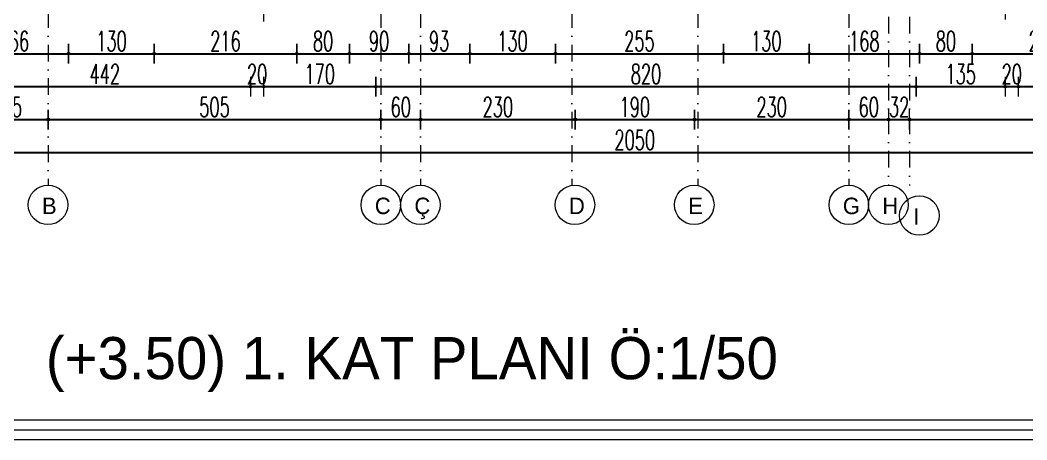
# Model space of a CAD drawing. Header units: millimetres. Extents: x -16104 to 67872, y -88009 to 12107.
# Drawn here: x 11085 to 12612, y -8330 to -7693 of the extents above; entities that cross this region are included whole.
import ezdxf

# ---------------------------------------------------------------- set-up
doc = ezdxf.new("R2010")
doc.units = ezdxf.units.MM
doc.linetypes.add('ACAD_ISO07W100', pattern=[3, 0, -3])
doc.linetypes.add('DASHDOTX2', pattern=[50.8, 25.4, -12.7, 0, -12.7])
doc.layers.get('0').update_dxf_attribs({"color": 241})
for name, color, linetype, lineweight in [('AKS', 1, 'ACAD_ISO07W100', 5), ('akslar', 144, 'Continuous', 20), ('c05', 32, 'Continuous', 13), ('OLCU', 54, 'Continuous', 13), ('YAZI', 22, 'Continuous', 18)]:
    doc.layers.add(name, color=color, linetype=linetype, lineweight=lineweight)
doc.styles.add('DIM', font='Txttw.shx', dxfattribs={"width": 0.6})
doc.styles.add('ÖLÇÜ-50', font='comic.ttf', dxfattribs={"height": 12.5})
doc.dimstyles.new('50', dxfattribs={"dimscale": 0, "dimtxt": 30, "dimasz": 1, "dimexe": 0, "dimexo": 2, "dimgap": 4, "dimtad": 1, "dimdec": 0, "dimzin": 0, "dimdsep": 46, "dimtxsty": 'DIM', "dimblk1": 'DOT', "dimblk2": 'DOT', "dimsah": 1, "dimcen": 1.5, "dimdle": 3, "dimse1": 1, "dimse2": 1, "dimclrd": 256, "dimclre": 9, "dimclrt": 256, "dimadec": 0, "dimazin": 0, "dimtfac": 0.24, "dimtdec": 0, "dimtix": 1, "dimtmove": 2, "dimatfit": 3, "dimldrblk": 'DOT', "dimfxl": 0, "dimtolj": 1, "dimtzin": 15, "dimarcsym": 0})

# ---------------------------------------------------------------- blocks, each defined once
blk = doc.blocks.new('DOT')
for p, q in [((-2, 0), (0, 0)), ((0, 15), (0, -15)), ((2, 0), (0, 0))]:
    blk.add_line(p, q)
blk.add_circle((0, 0), 2)
blk = doc.blocks.new('*D5753')
at = {"layer": 'Defpoints', "color": 0, "transparency": 16777216}
for p in [(10992.2, -7694.1), (11158.2, -7694.1), (11158.2, -7744.1)]:
    blk.add_point(p, dxfattribs=at)
at = {"layer": 'OLCU', "lineweight": -2, "transparency": 16777216}
blk.add_line((10993.2, -7744.1), (11157.2, -7744.1), dxfattribs=at)
at = {"layer": 'OLCU', "lineweight": -2, "transparency": 16777216, "rotation": 180}
blk.add_blockref('DOT', (10992.2, -7744.1), dxfattribs=at)
at = {"layer": 'OLCU', "lineweight": -2, "transparency": 16777216}
blk.add_blockref('DOT', (11158.2, -7744.1), dxfattribs=at)
at = {"layer": 'OLCU', "transparency": 16777216, "insert": (11075.2, -7725.1), "char_height": 30, "attachment_point": 5, "style": 'DIM'}
blk.add_mtext('\\A1;166', dxfattribs=at)
blk = doc.blocks.new('*D5754')
at = {"layer": 'Defpoints', "color": 0, "transparency": 16777216}
for p in [(11158.2, -7694.1), (11288.2, -7694.1), (11288.2, -7744.1)]:
    blk.add_point(p, dxfattribs=at)
at = {"layer": 'OLCU', "lineweight": -2, "transparency": 16777216}
blk.add_line((11159.2, -7744.1), (11287.2, -7744.1), dxfattribs=at)
at = {"layer": 'OLCU', "lineweight": -2, "transparency": 16777216, "rotation": 180}
blk.add_blockref('DOT', (11158.2, -7744.1), dxfattribs=at)
at = {"layer": 'OLCU', "lineweight": -2, "transparency": 16777216}
blk.add_blockref('DOT', (11288.2, -7744.1), dxfattribs=at)
at = {"layer": 'OLCU', "transparency": 16777216, "insert": (11223.2, -7725.1), "char_height": 30, "attachment_point": 5, "style": 'DIM'}
blk.add_mtext('\\A1;130', dxfattribs=at)
blk = doc.blocks.new('*D5755')
at = {"layer": 'Defpoints', "color": 0, "transparency": 16777216}
for p in [(11288.2, -7694.1), (11504.2, -7694.1), (11504.2, -7744.1)]:
    blk.add_point(p, dxfattribs=at)
at = {"layer": 'OLCU', "lineweight": -2, "transparency": 16777216}
blk.add_line((11289.2, -7744.1), (11503.2, -7744.1), dxfattribs=at)
at = {"layer": 'OLCU', "lineweight": -2, "transparency": 16777216, "rotation": 180}
blk.add_blockref('DOT', (11288.2, -7744.1), dxfattribs=at)
at = {"layer": 'OLCU', "lineweight": -2, "transparency": 16777216}
blk.add_blockref('DOT', (11504.2, -7744.1), dxfattribs=at)
at = {"layer": 'OLCU', "transparency": 16777216, "insert": (11396.2, -7725.1), "char_height": 30, "attachment_point": 5, "style": 'DIM'}
blk.add_mtext('\\A1;216', dxfattribs=at)
blk = doc.blocks.new('*D5756')
at = {"layer": 'Defpoints', "color": 0, "transparency": 16777216}
for p in [(11504.2, -7694.1), (11584.2, -7694.1), (11584.2, -7744.1)]:
    blk.add_point(p, dxfattribs=at)
at = {"layer": 'OLCU', "lineweight": -2, "transparency": 16777216}
blk.add_line((11505.2, -7744.1), (11583.2, -7744.1), dxfattribs=at)
at = {"layer": 'OLCU', "lineweight": -2, "transparency": 16777216, "rotation": 180}
blk.add_blockref('DOT', (11504.2, -7744.1), dxfattribs=at)
at = {"layer": 'OLCU', "lineweight": -2, "transparency": 16777216}
blk.add_blockref('DOT', (11584.2, -7744.1), dxfattribs=at)
at = {"layer": 'OLCU', "transparency": 16777216, "insert": (11544.2, -7725.1), "char_height": 30, "attachment_point": 5, "style": 'DIM'}
blk.add_mtext('\\A1;80', dxfattribs=at)
blk = doc.blocks.new('*D5757')
at = {"layer": 'Defpoints', "color": 0, "transparency": 16777216}
for p in [(11674.2, -7694.1), (11766.7, -7694.1), (11766.7, -7744.1)]:
    blk.add_point(p, dxfattribs=at)
at = {"layer": 'OLCU', "lineweight": -2, "transparency": 16777216}
blk.add_line((11675.2, -7744.1), (11765.7, -7744.1), dxfattribs=at)
at = {"layer": 'OLCU', "lineweight": -2, "transparency": 16777216, "rotation": 180}
blk.add_blockref('DOT', (11674.2, -7744.1), dxfattribs=at)
at = {"layer": 'OLCU', "lineweight": -2, "transparency": 16777216}
blk.add_blockref('DOT', (11766.7, -7744.1), dxfattribs=at)
at = {"layer": 'OLCU', "transparency": 16777216, "insert": (11720.4, -7725.1), "char_height": 30, "attachment_point": 5, "style": 'DIM'}
blk.add_mtext('\\A1;93', dxfattribs=at)
blk = doc.blocks.new('*D5758')
at = {"layer": 'Defpoints', "color": 0, "transparency": 16777216}
for p in [(11766.7, -7694.1), (11896.7, -7694.1), (11896.7, -7744.1)]:
    blk.add_point(p, dxfattribs=at)
at = {"layer": 'OLCU', "lineweight": -2, "transparency": 16777216}
blk.add_line((11767.7, -7744.1), (11895.7, -7744.1), dxfattribs=at)
at = {"layer": 'OLCU', "lineweight": -2, "transparency": 16777216, "rotation": 180}
blk.add_blockref('DOT', (11766.7, -7744.1), dxfattribs=at)
at = {"layer": 'OLCU', "lineweight": -2, "transparency": 16777216}
blk.add_blockref('DOT', (11896.7, -7744.1), dxfattribs=at)
at = {"layer": 'OLCU', "transparency": 16777216, "insert": (11831.7, -7725.1), "char_height": 30, "attachment_point": 5, "style": 'DIM'}
blk.add_mtext('\\A1;130', dxfattribs=at)
blk = doc.blocks.new('*D5759')
at = {"layer": 'Defpoints', "color": 0, "transparency": 16777216}
for p in [(11896.7, -7694.1), (12151.7, -7694.1), (12151.7, -7744.1)]:
    blk.add_point(p, dxfattribs=at)
at = {"layer": 'OLCU', "lineweight": -2, "transparency": 16777216}
blk.add_line((11897.7, -7744.1), (12150.7, -7744.1), dxfattribs=at)
at = {"layer": 'OLCU', "lineweight": -2, "transparency": 16777216, "rotation": 180}
blk.add_blockref('DOT', (11896.7, -7744.1), dxfattribs=at)
at = {"layer": 'OLCU', "lineweight": -2, "transparency": 16777216}
blk.add_blockref('DOT', (12151.7, -7744.1), dxfattribs=at)
at = {"layer": 'OLCU', "transparency": 16777216, "insert": (12024.2, -7725.1), "char_height": 30, "attachment_point": 5, "style": 'DIM'}
blk.add_mtext('\\A1;255', dxfattribs=at)
blk = doc.blocks.new('*D5760')
at = {"layer": 'Defpoints', "color": 0, "transparency": 16777216}
for p in [(12151.7, -7694.1), (12281.7, -7694.1), (12281.7, -7744.1)]:
    blk.add_point(p, dxfattribs=at)
at = {"layer": 'OLCU', "lineweight": -2, "transparency": 16777216}
blk.add_line((12152.7, -7744.1), (12280.7, -7744.1), dxfattribs=at)
at = {"layer": 'OLCU', "lineweight": -2, "transparency": 16777216, "rotation": 180}
blk.add_blockref('DOT', (12151.7, -7744.1), dxfattribs=at)
at = {"layer": 'OLCU', "lineweight": -2, "transparency": 16777216}
blk.add_blockref('DOT', (12281.7, -7744.1), dxfattribs=at)
at = {"layer": 'OLCU', "transparency": 16777216, "insert": (12216.7, -7725.1), "char_height": 30, "attachment_point": 5, "style": 'DIM'}
blk.add_mtext('\\A1;130', dxfattribs=at)
blk = doc.blocks.new('*D5761')
at = {"layer": 'Defpoints', "color": 0, "transparency": 16777216}
for p in [(12281.7, -7694.1), (12449.2, -7694.1), (12449.2, -7744.1)]:
    blk.add_point(p, dxfattribs=at)
at = {"layer": 'OLCU', "lineweight": -2, "transparency": 16777216}
blk.add_line((12282.7, -7744.1), (12448.2, -7744.1), dxfattribs=at)
at = {"layer": 'OLCU', "lineweight": -2, "transparency": 16777216, "rotation": 180}
blk.add_blockref('DOT', (12281.7, -7744.1), dxfattribs=at)
at = {"layer": 'OLCU', "lineweight": -2, "transparency": 16777216}
blk.add_blockref('DOT', (12449.2, -7744.1), dxfattribs=at)
at = {"layer": 'OLCU', "transparency": 16777216, "insert": (12365.4, -7725.1), "char_height": 30, "attachment_point": 5, "style": 'DIM'}
blk.add_mtext('\\A1;168', dxfattribs=at)
blk = doc.blocks.new('*D5762')
at = {"layer": 'Defpoints', "color": 0, "transparency": 16777216}
for p in [(12449.2, -7694.1), (12529.2, -7694.1), (12529.2, -7744.1)]:
    blk.add_point(p, dxfattribs=at)
at = {"layer": 'OLCU', "lineweight": -2, "transparency": 16777216}
blk.add_line((12450.2, -7744.1), (12528.2, -7744.1), dxfattribs=at)
at = {"layer": 'OLCU', "lineweight": -2, "transparency": 16777216, "rotation": 180}
blk.add_blockref('DOT', (12449.2, -7744.1), dxfattribs=at)
at = {"layer": 'OLCU', "lineweight": -2, "transparency": 16777216}
blk.add_blockref('DOT', (12529.2, -7744.1), dxfattribs=at)
at = {"layer": 'OLCU', "transparency": 16777216, "insert": (12489.2, -7725.1), "char_height": 30, "attachment_point": 5, "style": 'DIM'}
blk.add_mtext('\\A1;80', dxfattribs=at)
blk = doc.blocks.new('*D5763')
at = {"layer": 'Defpoints', "color": 0, "transparency": 16777216}
for p in [(12529.2, -7694.1), (12746.2, -7694.1), (12746.2, -7744.1)]:
    blk.add_point(p, dxfattribs=at)
at = {"layer": 'OLCU', "lineweight": -2, "transparency": 16777216}
blk.add_line((12530.2, -7744.1), (12745.2, -7744.1), dxfattribs=at)
at = {"layer": 'OLCU', "lineweight": -2, "transparency": 16777216, "rotation": 180}
blk.add_blockref('DOT', (12529.2, -7744.1), dxfattribs=at)
at = {"layer": 'OLCU', "lineweight": -2, "transparency": 16777216}
blk.add_blockref('DOT', (12746.2, -7744.1), dxfattribs=at)
at = {"layer": 'OLCU', "transparency": 16777216, "insert": (12637.7, -7725.1), "char_height": 30, "attachment_point": 5, "style": 'DIM'}
blk.add_mtext('\\A1;217', dxfattribs=at)
blk = doc.blocks.new('*D5766')
at = {"layer": 'Defpoints', "color": 0, "transparency": 16777216}
for p in [(10992.2, -7759.1), (11434.2, -7759.1), (11434.2, -7794.1)]:
    blk.add_point(p, dxfattribs=at)
at = {"layer": 'OLCU', "lineweight": -2, "transparency": 16777216}
blk.add_line((10993.2, -7794.1), (11433.2, -7794.1), dxfattribs=at)
at = {"layer": 'OLCU', "lineweight": -2, "transparency": 16777216, "rotation": 180}
blk.add_blockref('DOT', (10992.2, -7794.1), dxfattribs=at)
at = {"layer": 'OLCU', "lineweight": -2, "transparency": 16777216}
blk.add_blockref('DOT', (11434.2, -7794.1), dxfattribs=at)
at = {"layer": 'OLCU', "transparency": 16777216, "insert": (11213.2, -7775.1), "char_height": 30, "attachment_point": 5, "style": 'DIM'}
blk.add_mtext('\\A1;442', dxfattribs=at)
blk = doc.blocks.new('*D5767')
at = {"layer": 'Defpoints', "color": 0, "transparency": 16777216}
for p in [(11624.2, -7759.1), (12444.2, -7759.1), (12444.2, -7794.1)]:
    blk.add_point(p, dxfattribs=at)
at = {"layer": 'OLCU', "lineweight": -2, "transparency": 16777216}
blk.add_line((11625.2, -7794.1), (12443.2, -7794.1), dxfattribs=at)
at = {"layer": 'OLCU', "lineweight": -2, "transparency": 16777216, "rotation": 180}
blk.add_blockref('DOT', (11624.2, -7794.1), dxfattribs=at)
at = {"layer": 'OLCU', "lineweight": -2, "transparency": 16777216}
blk.add_blockref('DOT', (12444.2, -7794.1), dxfattribs=at)
at = {"layer": 'OLCU', "transparency": 16777216, "insert": (12034.2, -7775.1), "char_height": 30, "attachment_point": 5, "style": 'DIM'}
blk.add_mtext('\\A1;820', dxfattribs=at)
blk = doc.blocks.new('*D5768')
at = {"layer": 'Defpoints', "color": 0, "transparency": 16777216}
for p in [(12444.2, -7759.1), (12579.2, -7759.1), (12579.2, -7794.1)]:
    blk.add_point(p, dxfattribs=at)
at = {"layer": 'OLCU', "lineweight": -2, "transparency": 16777216}
blk.add_line((12445.2, -7794.1), (12578.2, -7794.1), dxfattribs=at)
at = {"layer": 'OLCU', "lineweight": -2, "transparency": 16777216, "rotation": 180}
blk.add_blockref('DOT', (12444.2, -7794.1), dxfattribs=at)
at = {"layer": 'OLCU', "lineweight": -2, "transparency": 16777216}
blk.add_blockref('DOT', (12579.2, -7794.1), dxfattribs=at)
at = {"layer": 'OLCU', "transparency": 16777216, "insert": (12511.7, -7775.1), "char_height": 30, "attachment_point": 5, "style": 'DIM'}
blk.add_mtext('\\A1;135', dxfattribs=at)
blk = doc.blocks.new('*D5769')
at = {"layer": 'Defpoints', "color": 0, "transparency": 16777216}
for p in [(11002.1, -7844.1), (11127.2, -7844.1), (11127.2, -7844.1)]:
    blk.add_point(p, dxfattribs=at)
at = {"layer": 'OLCU', "lineweight": -2, "transparency": 16777216}
blk.add_line((11003.1, -7844.1), (11126.2, -7844.1), dxfattribs=at)
at = {"layer": 'OLCU', "lineweight": -2, "transparency": 16777216, "rotation": 180}
blk.add_blockref('DOT', (11002.1, -7844.1), dxfattribs=at)
at = {"layer": 'OLCU', "lineweight": -2, "transparency": 16777216}
blk.add_blockref('DOT', (11127.2, -7844.1), dxfattribs=at)
at = {"layer": 'OLCU', "transparency": 16777216, "insert": (11064.6, -7825.1), "char_height": 30, "attachment_point": 5, "style": 'DIM'}
blk.add_mtext('\\A1;125', dxfattribs=at)
blk = doc.blocks.new('*D5770')
at = {"layer": 'Defpoints', "color": 0, "transparency": 16777216}
for p in [(11692.2, -7844.1), (11926.7, -7844.1), (11926.7, -7844.1)]:
    blk.add_point(p, dxfattribs=at)
at = {"layer": 'OLCU', "lineweight": -2, "transparency": 16777216}
blk.add_line((11693.2, -7844.1), (11925.7, -7844.1), dxfattribs=at)
at = {"layer": 'OLCU', "lineweight": -2, "transparency": 16777216, "rotation": 180}
blk.add_blockref('DOT', (11692.2, -7844.1), dxfattribs=at)
at = {"layer": 'OLCU', "lineweight": -2, "transparency": 16777216}
blk.add_blockref('DOT', (11926.7, -7844.1), dxfattribs=at)
at = {"layer": 'OLCU', "transparency": 16777216, "insert": (11809.4, -7825.1), "char_height": 30, "attachment_point": 5, "style": 'DIM'}
blk.add_mtext('\\A1;230', dxfattribs=at)
blk = doc.blocks.new('*D5773')
at = {"layer": 'Defpoints', "color": 0, "transparency": 16777216}
for p in [(10992.2, -7859.1), (13042.2, -7859.1), (13042.2, -7894.1)]:
    blk.add_point(p, dxfattribs=at)
at = {"layer": 'OLCU', "lineweight": -2, "transparency": 16777216}
blk.add_line((10993.2, -7894.1), (13041.2, -7894.1), dxfattribs=at)
at = {"layer": 'OLCU', "lineweight": -2, "transparency": 16777216, "rotation": 180}
blk.add_blockref('DOT', (10992.2, -7894.1), dxfattribs=at)
at = {"layer": 'OLCU', "lineweight": -2, "transparency": 16777216}
blk.add_blockref('DOT', (13042.2, -7894.1), dxfattribs=at)
at = {"layer": 'OLCU', "transparency": 16777216, "insert": (12017.2, -7875.1), "char_height": 30, "attachment_point": 5, "style": 'DIM'}
blk.add_mtext('\\A1;2050', dxfattribs=at)
blk = doc.blocks.new('*D5829')
at = {"layer": 'Defpoints', "color": 0, "transparency": 16777216}
for p in [(11454.2, -7794.1), (11624.2, -7794.1), (11624.2, -7794.1)]:
    blk.add_point(p, dxfattribs=at)
at = {"layer": 'OLCU', "lineweight": -2, "transparency": 16777216}
blk.add_line((11455.2, -7794.1), (11623.2, -7794.1), dxfattribs=at)
at = {"layer": 'OLCU', "lineweight": -2, "transparency": 16777216, "rotation": 180}
blk.add_blockref('DOT', (11454.2, -7794.1), dxfattribs=at)
at = {"layer": 'OLCU', "lineweight": -2, "transparency": 16777216}
blk.add_blockref('DOT', (11624.2, -7794.1), dxfattribs=at)
at = {"layer": 'OLCU', "transparency": 16777216, "insert": (11539.2, -7775.1), "char_height": 30, "attachment_point": 5, "style": 'DIM'}
blk.add_mtext('\\A1;170', dxfattribs=at)
blk = doc.blocks.new('*D5832')
at = {"layer": 'Defpoints', "color": 0, "transparency": 16777216}
for p in [(12599.2, -7794.1), (13042.2, -7794.1), (13042.2, -7794.1)]:
    blk.add_point(p, dxfattribs=at)
at = {"layer": 'OLCU', "lineweight": -2, "transparency": 16777216}
blk.add_line((12600.2, -7794.1), (13041.2, -7794.1), dxfattribs=at)
at = {"layer": 'OLCU', "lineweight": -2, "transparency": 16777216, "rotation": 180}
blk.add_blockref('DOT', (12599.2, -7794.1), dxfattribs=at)
at = {"layer": 'OLCU', "lineweight": -2, "transparency": 16777216}
blk.add_blockref('DOT', (13042.2, -7794.1), dxfattribs=at)
at = {"layer": 'OLCU', "transparency": 16777216, "insert": (12820.7, -7775.1), "char_height": 30, "attachment_point": 5, "style": 'DIM'}
blk.add_mtext('\\A1;443', dxfattribs=at)
blk = doc.blocks.new('*D5858')
at = {"layer": 'Defpoints', "color": 0, "transparency": 16777216}
for p in [(11434.2, -7744.1), (11454.2, -7744.1), (11454.2, -7794.1)]:
    blk.add_point(p, dxfattribs=at)
at = {"layer": 'OLCU', "lineweight": -2, "transparency": 16777216}
for p, q in [((11433.2, -7794.1), (11432.2, -7794.1)), ((11434.2, -7794.1), (11454.2, -7794.1)), ((11455.2, -7794.1), (11456.2, -7794.1))]:
    blk.add_line(p, q, dxfattribs=at)
blk.add_blockref('DOT', (11434.2, -7794.1), dxfattribs=at)
at = {"layer": 'OLCU', "lineweight": -2, "transparency": 16777216, "rotation": 180}
blk.add_blockref('DOT', (11454.2, -7794.1), dxfattribs=at)
at = {"layer": 'OLCU', "transparency": 16777216, "insert": (11444.2, -7775.1), "char_height": 30, "attachment_point": 5, "style": 'DIM'}
blk.add_mtext('\\A1;20', dxfattribs=at)
blk = doc.blocks.new('*D5859')
at = {"layer": 'Defpoints', "color": 0, "transparency": 16777216}
for p in [(12579.2, -7794.1), (12599.2, -7794.1), (12599.2, -7794.1)]:
    blk.add_point(p, dxfattribs=at)
at = {"layer": 'OLCU', "lineweight": -2, "transparency": 16777216}
for p, q in [((12578.2, -7794.1), (12577.2, -7794.1)), ((12579.2, -7794.1), (12599.2, -7794.1)), ((12600.2, -7794.1), (12601.2, -7794.1))]:
    blk.add_line(p, q, dxfattribs=at)
blk.add_blockref('DOT', (12579.2, -7794.1), dxfattribs=at)
at = {"layer": 'OLCU', "lineweight": -2, "transparency": 16777216, "rotation": 180}
blk.add_blockref('DOT', (12599.2, -7794.1), dxfattribs=at)
at = {"layer": 'OLCU', "transparency": 16777216, "insert": (12589.2, -7775.1), "char_height": 30, "attachment_point": 5, "style": 'DIM'}
blk.add_mtext('\\A1;20', dxfattribs=at)
blk = doc.blocks.new('*D5871')
at = {"layer": 'Defpoints', "color": 0, "transparency": 16777216}
for p in [(11127.2, -7844.1), (11632.1, -7844.1), (11632.1, -7844.1)]:
    blk.add_point(p, dxfattribs=at)
at = {"layer": 'OLCU', "lineweight": -2, "transparency": 16777216}
blk.add_line((11128.2, -7844.1), (11631.1, -7844.1), dxfattribs=at)
at = {"layer": 'OLCU', "lineweight": -2, "transparency": 16777216, "rotation": 180}
blk.add_blockref('DOT', (11127.2, -7844.1), dxfattribs=at)
at = {"layer": 'OLCU', "lineweight": -2, "transparency": 16777216}
blk.add_blockref('DOT', (11632.1, -7844.1), dxfattribs=at)
at = {"layer": 'OLCU', "transparency": 16777216, "insert": (11379.6, -7825.1), "char_height": 30, "attachment_point": 5, "style": 'DIM'}
blk.add_mtext('\\A1;505', dxfattribs=at)
blk = doc.blocks.new('*D5872')
at = {"layer": 'Defpoints', "color": 0, "transparency": 16777216}
for p in [(11632.1, -7844.1), (11692.2, -7844.1), (11692.2, -7844.1)]:
    blk.add_point(p, dxfattribs=at)
at = {"layer": 'OLCU', "lineweight": -2, "transparency": 16777216}
blk.add_line((11633.1, -7844.1), (11691.2, -7844.1), dxfattribs=at)
at = {"layer": 'OLCU', "lineweight": -2, "transparency": 16777216, "rotation": 180}
blk.add_blockref('DOT', (11632.1, -7844.1), dxfattribs=at)
at = {"layer": 'OLCU', "lineweight": -2, "transparency": 16777216}
blk.add_blockref('DOT', (11692.2, -7844.1), dxfattribs=at)
at = {"layer": 'OLCU', "transparency": 16777216, "insert": (11662.1, -7825.1), "char_height": 30, "attachment_point": 5, "style": 'DIM'}
blk.add_mtext('\\A1;60', dxfattribs=at)
blk = doc.blocks.new('*D5873')
at = {"layer": 'Defpoints', "color": 0, "transparency": 16777216}
for p in [(11926.7, -7844.1), (12107.7, -7844.1), (12107.7, -7844.1)]:
    blk.add_point(p, dxfattribs=at)
at = {"layer": 'OLCU', "lineweight": -2, "transparency": 16777216}
blk.add_line((11927.7, -7844.1), (12106.7, -7844.1), dxfattribs=at)
at = {"layer": 'OLCU', "lineweight": -2, "transparency": 16777216, "rotation": 180}
blk.add_blockref('DOT', (11926.7, -7844.1), dxfattribs=at)
at = {"layer": 'OLCU', "lineweight": -2, "transparency": 16777216}
blk.add_blockref('DOT', (12107.7, -7844.1), dxfattribs=at)
at = {"layer": 'OLCU', "transparency": 16777216, "insert": (12017.2, -7825.1), "char_height": 30, "attachment_point": 5, "style": 'DIM'}
blk.add_mtext('\\A1;190', dxfattribs=at)
blk = doc.blocks.new('*D5874')
at = {"layer": 'Defpoints', "color": 0, "transparency": 16777216}
for p in [(12107.7, -7844.1), (12342.2, -7844.1), (12342.2, -7844.1)]:
    blk.add_point(p, dxfattribs=at)
at = {"layer": 'OLCU', "lineweight": -2, "transparency": 16777216}
blk.add_line((12108.7, -7844.1), (12341.2, -7844.1), dxfattribs=at)
at = {"layer": 'OLCU', "lineweight": -2, "transparency": 16777216, "rotation": 180}
blk.add_blockref('DOT', (12107.7, -7844.1), dxfattribs=at)
at = {"layer": 'OLCU', "lineweight": -2, "transparency": 16777216}
blk.add_blockref('DOT', (12342.2, -7844.1), dxfattribs=at)
at = {"layer": 'OLCU', "transparency": 16777216, "insert": (12224.9, -7825.1), "char_height": 30, "attachment_point": 5, "style": 'DIM'}
blk.add_mtext('\\A1;230', dxfattribs=at)
blk = doc.blocks.new('*D5875')
at = {"layer": 'Defpoints', "color": 0, "transparency": 16777216}
for p in [(12342.2, -7844.1), (12402.2, -7844.1), (12402.2, -7844.1)]:
    blk.add_point(p, dxfattribs=at)
at = {"layer": 'OLCU', "lineweight": -2, "transparency": 16777216}
blk.add_line((12343.2, -7844.1), (12401.2, -7844.1), dxfattribs=at)
at = {"layer": 'OLCU', "lineweight": -2, "transparency": 16777216, "rotation": 180}
blk.add_blockref('DOT', (12342.2, -7844.1), dxfattribs=at)
at = {"layer": 'OLCU', "lineweight": -2, "transparency": 16777216}
blk.add_blockref('DOT', (12402.2, -7844.1), dxfattribs=at)
at = {"layer": 'OLCU', "transparency": 16777216, "insert": (12372.2, -7825.1), "char_height": 30, "attachment_point": 5, "style": 'DIM'}
blk.add_mtext('\\A1;60', dxfattribs=at)
blk = doc.blocks.new('*D5876')
at = {"layer": 'Defpoints', "color": 0, "transparency": 16777216}
for p in [(12402.2, -7844.1), (12434.2, -7844.1), (12434.2, -7844.1)]:
    blk.add_point(p, dxfattribs=at)
at = {"layer": 'OLCU', "lineweight": -2, "transparency": 16777216}
for p, q in [((12401.2, -7844.1), (12400.2, -7844.1)), ((12402.2, -7844.1), (12434.2, -7844.1)), ((12435.2, -7844.1), (12436.2, -7844.1))]:
    blk.add_line(p, q, dxfattribs=at)
blk.add_blockref('DOT', (12402.2, -7844.1), dxfattribs=at)
at = {"layer": 'OLCU', "lineweight": -2, "transparency": 16777216, "rotation": 180}
blk.add_blockref('DOT', (12434.2, -7844.1), dxfattribs=at)
at = {"layer": 'OLCU', "transparency": 16777216, "insert": (12418.2, -7825.1), "char_height": 30, "attachment_point": 5, "style": 'DIM'}
blk.add_mtext('\\A1;32', dxfattribs=at)
blk = doc.blocks.new('*D5877')
at = {"layer": 'Defpoints', "color": 0, "transparency": 16777216}
for p in [(12434.2, -7844.1), (12872.2, -7844.1), (12872.2, -7844.1)]:
    blk.add_point(p, dxfattribs=at)
at = {"layer": 'OLCU', "lineweight": -2, "transparency": 16777216}
blk.add_line((12435.2, -7844.1), (12871.2, -7844.1), dxfattribs=at)
at = {"layer": 'OLCU', "lineweight": -2, "transparency": 16777216, "rotation": 180}
blk.add_blockref('DOT', (12434.2, -7844.1), dxfattribs=at)
at = {"layer": 'OLCU', "lineweight": -2, "transparency": 16777216}
blk.add_blockref('DOT', (12872.2, -7844.1), dxfattribs=at)
at = {"layer": 'OLCU', "transparency": 16777216, "insert": (12653.2, -7825.1), "char_height": 30, "attachment_point": 5, "style": 'DIM'}
blk.add_mtext('\\A1;438', dxfattribs=at)
blk = doc.blocks.new('*D5895')
at = {"layer": 'Defpoints', "color": 0, "transparency": 16777216}
for p in [(11584.2, -7744.1), (11674.2, -7744.1), (11674.2, -7744.1)]:
    blk.add_point(p, dxfattribs=at)
at = {"layer": 'OLCU', "lineweight": -2, "transparency": 16777216}
blk.add_line((11585.2, -7744.1), (11673.2, -7744.1), dxfattribs=at)
at = {"layer": 'OLCU', "lineweight": -2, "transparency": 16777216, "rotation": 180}
blk.add_blockref('DOT', (11584.2, -7744.1), dxfattribs=at)
at = {"layer": 'OLCU', "lineweight": -2, "transparency": 16777216}
blk.add_blockref('DOT', (11674.2, -7744.1), dxfattribs=at)
at = {"layer": 'OLCU', "transparency": 16777216, "insert": (11629.2, -7725.1), "char_height": 30, "attachment_point": 5, "style": 'DIM'}
blk.add_mtext('\\A1;90', dxfattribs=at)
blk = doc.blocks.new('*D5898')
at = {"layer": 'Defpoints', "color": 0, "transparency": 16777216}
for p in [(11454.2, -7680), (12579.2, -7677.3), (12579.2, -7677.3)]:
    blk.add_point(p, dxfattribs=at)
at = {"layer": 'OLCU', "lineweight": -2, "transparency": 16777216}
blk.add_line((11455.2, -7680), (12578.2, -7677.3), dxfattribs=at)
for p, rotation in [((11454.2, -7680), 180.1399202823359), ((12579.2, -7677.3), 0.1399202823359238)]:
    blk.add_blockref('DOT', p, dxfattribs=dict(at, rotation=rotation))
at = {"layer": 'OLCU', "transparency": 16777216, "insert": (12016.6, -7659.6), "char_height": 30, "attachment_point": 5, "rotation": 0.1399, "style": 'DIM'}
blk.add_mtext('\\A1;1125', dxfattribs=at)
blk = doc.blocks.new('*D5633')
at = {"layer": 'Defpoints', "color": 0, "transparency": 16777216}
for p in [(10822.2, -7672.6), (10822.2, -7672.6), (11454.2, -7680)]:
    blk.add_point(p, dxfattribs=at)
at = {"layer": 'OLCU', "lineweight": -2, "transparency": 16777216}
blk.add_line((11453.2, -7680), (10823.2, -7672.6), dxfattribs=at)
for p, rotation in [((10822.2, -7672.6), 179.3311844585351), ((11454.2, -7680), 359.3311844585351)]:
    blk.add_blockref('DOT', p, dxfattribs=dict(at, rotation=rotation))
at = {"layer": 'OLCU', "transparency": 16777216, "insert": (11138.4, -7657.3), "char_height": 30, "attachment_point": 5, "rotation": 359.3312, "style": 'DIM'}
blk.add_mtext('\\A1;632', dxfattribs=at)

msp = doc.modelspace()

# ---------------------------------------------------------------- linework, layer by layer
at = {"layer": 'AKS', "linetype": 'ByBlock'}
for centre in [(11126.9, -7973.6), (11631.9, -7973.6), (11691.9, -7973.6), (11926.4, -7973.6), (12107.4, -7973.6), (12341.9, -7973.6), (12401.9, -7973.6), (12448.9, -7989.8)]:
    msp.add_circle(centre, 30, dxfattribs=at)
at = {"layer": 'akslar', "linetype": 'DASHDOTX2'}
for p, q in [((11127.2, -5134.6), (11127.2, -7944.1)), ((11632.1, -5134.6), (11632.1, -7944.1)), ((11692.2, -5134.6), (11692.2, -7944.1)), ((11921.7, -5134.6), (11921.7, -7944.1)), ((12112.7, -5134.6), (12112.7, -7944.1)), ((12342.2, -5134.6), (12342.2, -7944.1)), ((12402.2, -5143.1), (12402.2, -7944.1)), ((12434.2, -5143.1), (12434.2, -7944.1))]:
    msp.add_line(p, q, dxfattribs=at)
at = {"layer": 'c05'}
for points in [[(13832.7, -8120), (13832.7, -8330.3), (10302.4, -8330.3), (10302.4, -4952.5), (13832.7, -4952.5), (13832.7, -6808.6)], [(13817.7, -8120), (13817.7, -8315.3), (10317.4, -8315.3), (10317.4, -4967.5), (13817.7, -4967.5), (13817.7, -6808.6)], [(13802.7, -8120), (13802.7, -8300.3), (10332.4, -8300.3), (10332.4, -4982.5), (13802.7, -4982.5), (13802.7, -6808.6)]]:
    msp.add_lwpolyline(points, dxfattribs=at)

# ---------------------------------------------------------------- texts
at = {"layer": 'AKS', "char_height": 25, "width": 35.659, "attachment_point": 1}
for s, insert in [('B', (11117.8, -7962.6)), ('C', (11622.7, -7962.6)), ('Ç', (11682.8, -7962.6)), ('D', (11917.3, -7962.6)), ('E', (12098.3, -7962.6)), ('G', (12332.8, -7962.6)), ('H', (12392.8, -7962.6)), ('I', (12439.8, -7978.8))]:
    msp.add_mtext(s, dxfattribs=dict(at, insert=insert))
at = {"layer": 'YAZI', "style": 'ÖLÇÜ-50'}
msp.add_text('(+3.50) 1. KAT PLANI Ö:1/50', height=64, dxfattribs=at).set_placement((11123.6, -8238.2))

# ---------------------------------------------------------------- dimensions: what is measured, and where the dimension line sits
at = {"layer": 'OLCU'}
for p1, p2, picture, middle in [((11454.2, -7680), (10822.2, -7672.6), '*D5633', (11138.4, -7657.3)), ((11454.2, -7680), (12579.2, -7677.3), '*D5898', (12016.6, -7659.6)), ((11584.2, -7744.1), (11674.2, -7744.1), '*D5895', (11629.2, -7725.1)), ((11127.2, -7844.1), (11632.1, -7844.1), '*D5871', (11379.6, -7825.1))]:
    dim = msp.add_aligned_dim(p1=p1, p2=p2, distance=0, dimstyle='50', override={"dimscale": 1}, dxfattribs=at)
    dim.commit()
    dim.dimension.update_dxf_attribs({"geometry": picture, "text_midpoint": middle})
for base, p1, p2, picture, middle in [((11158.2, -7744.1), (10992.2, -7694.1), (11158.2, -7694.1), '*D5753', (11075.2, -7725.1)), ((11288.2, -7744.1), (11158.2, -7694.1), (11288.2, -7694.1), '*D5754', (11223.2, -7725.1)), ((11504.2, -7744.1), (11288.2, -7694.1), (11504.2, -7694.1), '*D5755', (11396.2, -7725.1)), ((11584.2, -7744.1), (11504.2, -7694.1), (11584.2, -7694.1), '*D5756', (11544.2, -7725.1)), ((11766.651171, -7744.0601116), (11674.151171, -7694.0601116), (11766.651171, -7694.0601116), '*D5757', (11720.401171, -7725.0601116)), ((11896.7, -7744.1), (11766.7, -7694.1), (11896.7, -7694.1), '*D5758', (11831.7, -7725.1)), ((12151.7, -7744.1), (11896.7, -7694.1), (12151.7, -7694.1), '*D5759', (12024.2, -7725.1)), ((12281.7, -7744.1), (12151.7, -7694.1), (12281.7, -7694.1), '*D5760', (12216.7, -7725.1)), ((12449.151171, -7744.0601116), (12281.651171, -7694.0601116), (12449.151171, -7694.0601116), '*D5761', (12365.401171, -7725.0601116)), ((12529.2, -7744.1), (12449.2, -7694.1), (12529.2, -7694.1), '*D5762', (12489.2, -7725.1)), ((12746.2, -7744.1), (12529.2, -7694.1), (12746.2, -7694.1), '*D5763', (12637.7, -7725.1)), ((11454.2, -7794.1), (11434.2, -7744.1), (11454.2, -7744.1), '*D5858', (11444.2, -7775.1)), ((11434.2, -7794.1), (10992.2, -7759.1), (11434.2, -7759.1), '*D5766', (11213.2, -7775.1)), ((11624.2, -7794.1), (11454.2, -7794.1), (11624.2, -7794.1), '*D5829', (11539.2, -7775.1)), ((12444.2, -7794.1), (11624.2, -7759.1), (12444.2, -7759.1), '*D5767', (12034.2, -7775.1)), ((12579.2, -7794.1), (12444.2, -7759.1), (12579.2, -7759.1), '*D5768', (12511.7, -7775.1)), ((12599.2, -7794.1), (12579.2, -7794.1), (12599.2, -7794.1), '*D5859', (12589.2, -7775.1)), ((13042.2, -7794.1), (12599.2, -7794.1), (13042.2, -7794.1), '*D5832', (12820.7, -7775.1)), ((11127.2, -7844.1), (11002.1, -7844.1), (11127.2, -7844.1), '*D5769', (11064.6, -7825.1)), ((11692.2, -7844.1), (11632.1, -7844.1), (11692.2, -7844.1), '*D5872', (11662.1, -7825.1)), ((12402.2, -7844.1), (12342.2, -7844.1), (12402.2, -7844.1), '*D5875', (12372.2, -7825.1)), ((12434.2, -7844.1), (12402.2, -7844.1), (12434.2, -7844.1), '*D5876', (12418.2, -7825.1)), ((12872.2, -7844.1), (12434.2, -7844.1), (12872.2, -7844.1), '*D5877', (12653.2, -7825.1)), ((13042.2, -7894.1), (10992.2, -7859.1), (13042.2, -7859.1), '*D5773', (12017.2, -7875.1))]:
    dim = msp.add_linear_dim(base=base, p1=p1, p2=p2, dimstyle='50', override={"dimscale": 1}, dxfattribs=at)
    dim.commit()
    dim.dimension.update_dxf_attribs({"geometry": picture, "text_midpoint": middle})
for base, p1, p2, text, picture, middle in [((11926.7, -7844.1), (11692.2, -7844.1), (11926.7, -7844.1), '230', '*D5770', (11809.4, -7825.1)), ((12107.7, -7844.1), (11926.7, -7844.1), (12107.7, -7844.1), '190', '*D5873', (12017.2, -7825.1)), ((12342.2, -7844.1), (12107.7, -7844.1), (12342.2, -7844.1), '230', '*D5874', (12224.9, -7825.1))]:
    dim = msp.add_linear_dim(base=base, p1=p1, p2=p2, text=text, dimstyle='50', override={"dimscale": 1}, dxfattribs=at)
    dim.commit()
    dim.dimension.update_dxf_attribs({"geometry": picture, "text_midpoint": middle})

doc.saveas('drawing.dxf')
